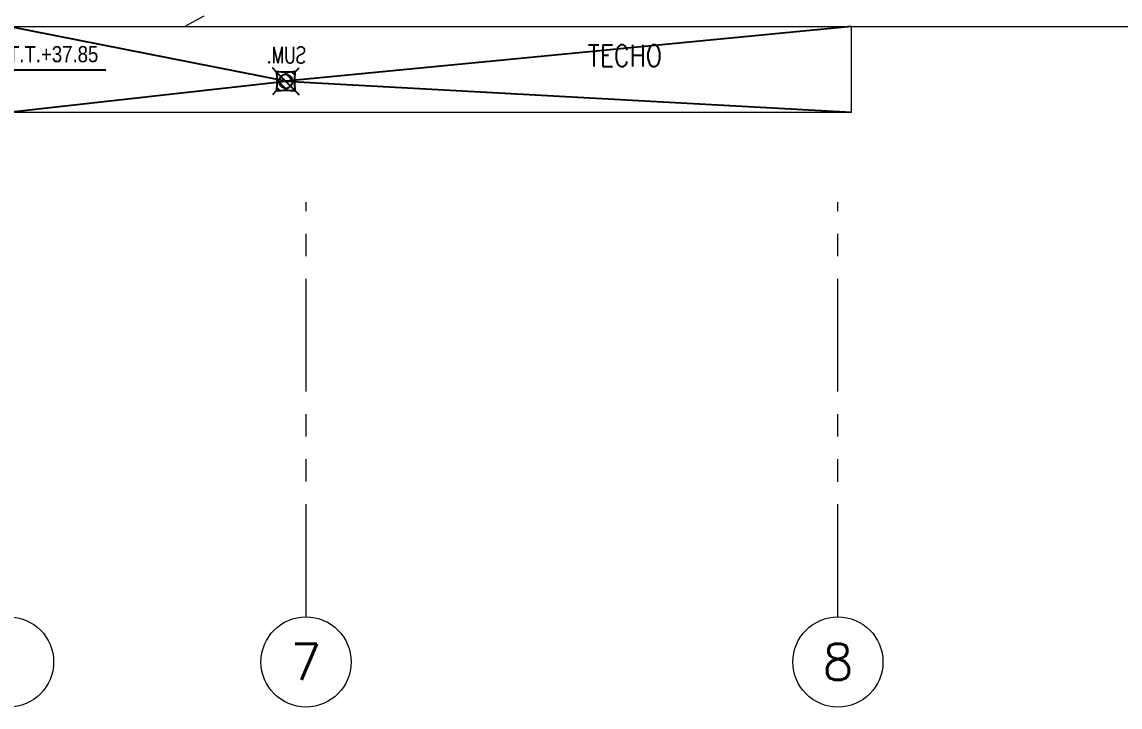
# Model space of a CAD drawing. Header units: millimetres. Extents: x -3 to 53, y -110 to 39.
# Drawn here: x 10.5 to 16.59, y -83.33 to -79.53 of the extents above; entities that cross this region are included whole.
import ezdxf
from ezdxf.enums import TextEntityAlignment as Align

# ---------------------------------------------------------------- set-up
doc = ezdxf.new("R2010")
doc.units = ezdxf.units.MM
for name, pattern in [('HIDDEN2', [0.1875, 0.125, -0.0625]), ('PHANTOM', [63.5, 31.75, -6.35, 6.35, -6.35, 6.35, -6.35]), ('PHANTOM2', [1.25, 0.625, -0.125, 0.125, -0.125, 0.125, -0.125])]:
    doc.linetypes.add(name, pattern=pattern)
for name, color, linetype in [('A-EJES', 8, 'PHANTOM'), ('A-LINEAS', 8, 'Continuous'), ('A-MURO BAJO', 8, 'Continuous'), ('A-NIVELES-NPT', 8, 'Continuous'), ('A-PROYECCIONES', 8, 'HIDDEN2'), ('A-TEXTO-INDICACIONES', 8, 'Continuous'), ('DLP_TEXTO AMBIENTE', 8, 'Continuous')]:
    doc.layers.add(name, color=color, linetype=linetype)
doc.styles.add('R80', font='ARIALN.TTF', dxfattribs={"height": 2.03})
doc.styles.add('ROMANS', font='ROMANS.shx', dxfattribs={"oblique": 10})

# ---------------------------------------------------------------- blocks, each defined once
blk = doc.blocks.new('Ejes_Torre C')
at = {"layer": 'A-EJES', "color": 8, "linetype": 'PHANTOM2', "lineweight": 0}
for points in [[(12.075, -2.7999), (12.075, -0.4999)], [(15.025, -2.8), (15.025, -0.5)]]:
    blk.add_lwpolyline(points, dxfattribs=at)
at = {"layer": 'A-EJES', "color": 8, "linetype": 'Continuous', "lineweight": 0}
for centre in [(10.425, -3.05), (12.075, -3.0499), (15.025, -3.05)]:
    blk.add_circle(centre, 0.25, dxfattribs=at)
at = {"layer": 'A-EJES', "color": 8, "linetype": 'Continuous', "lineweight": 0, "style": 'ROMANS'}
for s, p in [('7', (12.075, -3.0499)), ('8', (15.025, -3.05))]:
    blk.add_text(s, height=0.2, dxfattribs=at).set_placement(p, align=Align.MIDDLE_CENTER)
blk = doc.blocks.new('*U255')
at = {"color": 8}
for p, q in [((-0.0526, 0.0526), (-0.0746, 0.0746)), ((0.0526, 0.0526), (0.0746, 0.0746)), ((-0.0526, -0.0526), (0.0526, 0.0526)), ((-0.051, 0.0331), (-0.0331, 0.051)), ((-0.0501, -0.008), (0.008, 0.05)), ((-0.008, -0.05), (0.0501, 0.008)), ((-0.0526, -0.0526), (-0.0746, -0.0746)), ((0.0331, -0.051), (0.051, -0.0331)), ((0.0526, -0.0526), (0.0746, -0.0746))]:
    blk.add_line(p, q, dxfattribs=at)
for centre, major_axis, start_param, end_param in [((0, 0.5882), (0.1673, 0.5115), 3.359812, 3.55544), ((-0.5912, 0), (-0.5144, 0.1682), 3.360366, 3.554886), ((0, 0), (0.0118, 0.036), 5.813820330443059, 12.09700563762265), ((0.5912, 0), (-0.5144, 0.1682), 0.218773, 0.413293), ((0, -0.5882), (-0.5115, 0.1673), -1.352577, -1.156949)]:
    blk.add_ellipse(centre, major_axis=major_axis, ratio=1, start_param=start_param, end_param=end_param, dxfattribs=at)
at = {"layer": 'A-TEXTO-INDICACIONES', "color": 8, "style": 'ROMANS', "width": 0.75}
blk.add_text('SUM.', height=0.09, dxfattribs=at).set_placement((-0.1125, 0.1003))
blk = doc.blocks.new('IISS-AZ')
at = {"color": 8}
for p, q in [((-36.7373, -13.6788, 0), (-38.2748, -13.375, 0)), ((-33.5998, -13.375, 0), (-36.7373, -13.6788, 0)), ((-38.2748, -13.85, 0), (-36.7373, -13.6788, 0)), ((-36.7373, -13.6788, 0), (-33.5998, -13.85, 0))]:
    blk.add_line(p, q, dxfattribs=at)
at = {"ltscale": 0.05, "xscale": -1}
blk.add_blockref('*U255', (-36.7373, -13.6788, 0), dxfattribs=at)
blk = doc.blocks.new('TEXTO AMBIENTES AZ')
at = {"layer": 'DLP_TEXTO AMBIENTE', "color": 8, "lineweight": 0, "style": 'ROMANS', "width": 0.8}
blk.add_text('TECHO', height=0.12, dxfattribs=at).set_placement((12.4939, -13.5977), align=Align.CENTER)
blk = doc.blocks.new('DPTO 75_D3')
at = {"layer": 'A-MURO BAJO', "color": 8, "lineweight": 0}
blk.add_line((-1.8, -5.85, 0), (10.9, -5.85, 0), dxfattribs=at)
at = {"layer": 'A-PROYECCIONES', "color": 8, "lineweight": 0}
blk.add_line((-0.75, -5.85, 0), (4.6, -3.025, 0), dxfattribs=at)
blk = doc.blocks.new('SIM NIVEL PLANTA')
at = {"linetype": 'Continuous'}
h = blk.add_hatch(dxfattribs=at)
h.set_pattern_fill('_USER', color=8, scale=0.089997, angle=45, style=0, pattern_type=0)
h.set_pattern_definition([(45, (31854.49523, 23864.84028), (-0.06363728001, 0.06363728001), [])])
h.paths.add_polyline_path([(-17.33, 0), (-15.98, 0, 0.409209), (-17.33, 1.33)])
h.paths.add_polyline_path([(-18.68, 0, 0.004279), (-18.68, -0.02, 0.414214), (-17.33, -1.37), (-17.33, 0)])
at = {"color": 8}
for p, q in [((-17.33, -3.58), (-17.33, 3.34)), ((-2, 0), (-20, 0))]:
    blk.add_line(p, q, dxfattribs=at)
at = {"color": 8, "linetype": 'Continuous'}
blk.add_circle((-17.33, -0.02), 1.35, dxfattribs=at)
at = {"color": 8, "style": 'R80'}
blk.add_attdef('N.P.T.+0.00', text='', height=1.8, dxfattribs=at).set_placement((-8.87, 1.77), align=Align.MIDDLE_CENTER)
blk = doc.blocks.new('arq.')
at = {"color": 8}
blk.add_blockref('IISS-AZ', (149.9127, -64.2888), dxfattribs=at)
at = {"layer": 'A-EJES', "color": 8, "lineweight": 0}
blk.add_blockref('Ejes_Torre C', (101.2127, -78.1388), dxfattribs=at)
at = {"layer": 'A-NIVELES-NPT', "color": 8, "lineweight": 0}
ref = blk.add_blockref('SIM NIVEL PLANTA', (112.2767, -77.906, 0), dxfattribs=dict(at, xscale=0.05, yscale=0.05, zscale=0.05))
ref.add_attrib('N.P.T.+0.00', 'N.T.T.+37.85', dxfattribs={"layer": '0', "height": 0.09, "style": 'R80'}).set_placement((111.8332, -77.8174, 0), align=Align.MIDDLE_CENTER)
at = {"layer": 'DLP_TEXTO AMBIENTE', "color": 8}
blk.add_blockref('TEXTO AMBIENTES AZ', (102.5627, -64.2889), dxfattribs=at)
at = {"color": 8}
blk.add_blockref('DPTO 75_D3', (113.3627, -71.8138, 0), dxfattribs=at)
at = {"layer": 'A-LINEAS', "color": 8, "lineweight": 0}
blk.add_lwpolyline([(102.5627, -75.3388), (102.5627, -78.1387), (116.3127, -78.1388), (116.3127, -77.6638)], dxfattribs=at)

msp = doc.modelspace()

# ---------------------------------------------------------------- block references
at = {"color": 7}
msp.add_blockref('arq.', (-101.2125, -1.8936), dxfattribs=at)

doc.saveas('drawing.dxf')
